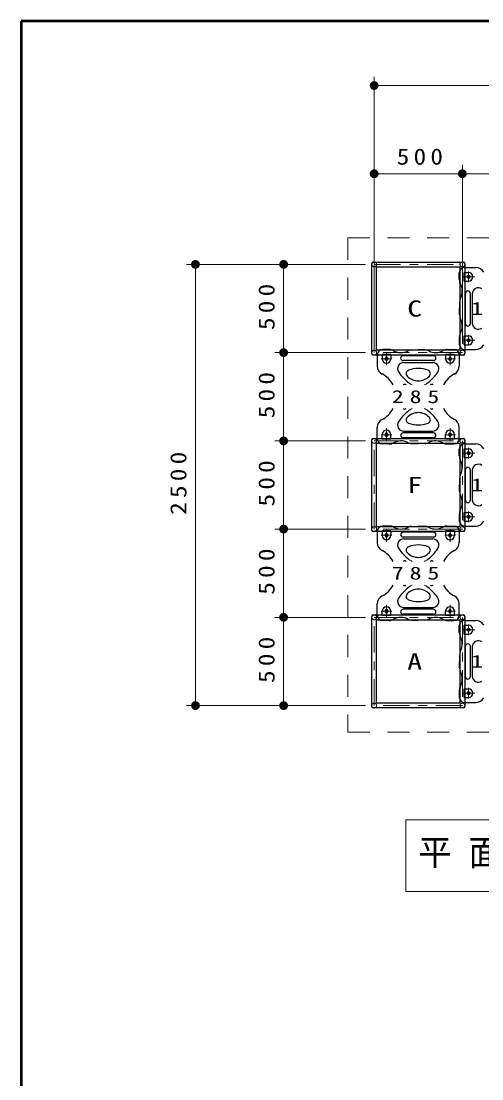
# Model space of a CAD drawing. Units: millimetres on the paper, scale 1:50. Extents: x -365 to 0, y 0 to 257.
# Drawn here: x -365 to -312.7, y 137.1 to 257 of the extents above; entities that cross this region are included whole.
import ezdxf
from ezdxf.enums import TextEntityAlignment as Align

# ---------------------------------------------------------------- set-up
doc = ezdxf.new("R2010")
doc.units = ezdxf.units.MM
doc.linetypes.add('USER1', pattern=[4.5, 2.5, -2])
doc.linetypes.add('USER2', pattern=[6, 3, -1, 1, -1])
doc.layers.add('LY_3', color=7, linetype='Continuous', lineweight=25)
doc.layers.add('LY_4', color=7, linetype='Continuous', lineweight=13)
doc.styles.add('ＭＳ ゴシック', font='')
doc.styles.get('ＭＳ ゴシック').set_extended_font_data('MS Gothic')

# ---------------------------------------------------------------- blocks, each defined once
blk = doc.blocks.new('filled_dot')
at = {"color": 0, "linetype": 'Continuous', "lineweight": -2, "const_width": 1.25}
blk.add_lwpolyline([(-0.625, 0, 1), (0.625, 0, 1)], format="xyb", close=True, dxfattribs=at)

msp = doc.modelspace()

# ---------------------------------------------------------------- linework, layer by layer
at = {"layer": 'LY_3', "lineweight": 13}
for p, q in [((-324.952, 230.432), (-324.952, 250.704)), ((-324.952, 249.704), (-274.952, 249.704)), ((-324.952, 220.432), (-324.952, 240.704)), ((-314.952, 220.432), (-314.952, 240.704)), ((-314.952, 220.432), (-314.952, 240.704)), ((-324.952, 239.704), (-314.952, 239.704)), ((-314.952, 239.704), (-304.952, 239.704)), ((-325.952, 229.432), (-346.224, 229.432)), ((-345.224, 179.432), (-345.224, 229.432)), ((-325.952, 229.432), (-336.224, 229.432)), ((-335.224, 219.432), (-335.224, 229.432)), ((-325.952, 219.432), (-336.224, 219.432)), ((-325.952, 219.432), (-336.224, 219.432)), ((-335.224, 209.432), (-335.224, 219.432)), ((-325.952, 209.432), (-336.224, 209.432)), ((-325.952, 209.432), (-336.224, 209.432)), ((-335.224, 199.432), (-335.224, 209.432)), ((-325.952, 199.432), (-336.224, 199.432)), ((-325.952, 199.432), (-336.224, 199.432)), ((-335.224, 189.432), (-335.224, 199.432)), ((-325.952, 189.432), (-336.224, 189.432)), ((-325.952, 189.432), (-336.224, 189.432)), ((-335.224, 179.432), (-335.224, 189.432)), ((-325.952, 179.432), (-346.224, 179.432)), ((-325.952, 179.432), (-336.224, 179.432)), ((-321.352, 166.499), (-321.352, 158.365)), ((-278.552, 166.499), (-321.352, 166.499)), ((-321.352, 158.365), (-278.552, 158.365))]:
    msp.add_line(p, q, dxfattribs=at)
at = {"layer": 'LY_3', "linetype": 'USER1', "lineweight": 13}
for p, q in [((-327.952, 232.432), (-271.952, 232.432)), ((-327.952, 232.432), (-327.952, 176.432)), ((-327.952, 176.432), (-271.952, 176.432))]:
    msp.add_line(p, q, dxfattribs=at)
at = {"layer": 'LY_3'}
for p, q in [((-325.224, 219.32), (-325.224, 229.544)), ((-325.064, 229.704), (-314.84, 229.704)), ((-324.68, 229.16), (-315.224, 229.16)), ((-324.68, 219.704), (-324.68, 229.16)), ((-315.224, 229.16), (-315.224, 219.704)), ((-314.702, 229.082), (-313.421, 229.082)), ((-314.68, 229.544), (-314.68, 219.32)), ((-315.302, 227.725), (-315.302, 228.482)), ((-314.75, 227.532), (-314.75, 228.532)), ((-314.75, 228.532), (-314.25, 228.532)), ((-314.352, 228.132), (-314.152, 228.132)), ((-314.352, 227.932), (-314.152, 227.932)), ((-314.75, 227.532), (-314.25, 227.532)), ((-314.602, 222.712), (-314.602, 226.152)), ((-314.042, 222.712), (-314.042, 226.152)), ((-313.839, 226.079), (-313.839, 222.785)), ((-315.258, 225.16), (-315.258, 224.432)), ((-315.258, 223.704), (-315.258, 224.432)), ((-315.302, 221.139), (-315.302, 220.382)), ((-314.75, 220.332), (-314.75, 221.332)), ((-314.75, 221.332), (-314.25, 221.332)), ((-314.352, 220.932), (-314.152, 220.932)), ((-314.352, 220.732), (-314.152, 220.732)), ((-315.224, 219.704), (-324.68, 219.704)), ((-323.245, 219.782), (-324.002, 219.782)), ((-320.681, 219.737), (-319.952, 219.737)), ((-319.224, 219.737), (-319.952, 219.737)), ((-316.66, 219.782), (-315.902, 219.782)), ((-314.75, 220.332), (-314.25, 220.332)), ((-314.702, 219.782), (-313.421, 219.782)), ((-314.84, 219.16), (-325.064, 219.16)), ((-324.602, 219.182), (-324.602, 217.9)), ((-323.052, 219.23), (-324.052, 219.23)), ((-324.052, 219.23), (-324.052, 218.73)), ((-323.652, 218.832), (-323.652, 218.632)), ((-323.452, 218.832), (-323.452, 218.632)), ((-323.052, 219.23), (-323.052, 218.73)), ((-318.232, 219.082), (-321.672, 219.082)), ((-318.232, 218.522), (-321.672, 218.522)), ((-321.599, 218.319), (-318.306, 218.319)), ((-315.852, 219.23), (-316.852, 219.23)), ((-316.852, 219.23), (-316.852, 218.73)), ((-316.452, 218.832), (-316.452, 218.632)), ((-316.252, 218.832), (-316.252, 218.632)), ((-315.852, 219.23), (-315.852, 218.73)), ((-315.302, 219.182), (-315.302, 217.9)), ((-324.602, 209.682), (-324.602, 210.964)), ((-324.052, 209.634), (-324.052, 210.134)), ((-323.652, 210.032), (-323.652, 210.232)), ((-323.452, 210.032), (-323.452, 210.232)), ((-323.052, 209.634), (-323.052, 210.134)), ((-318.232, 210.342), (-321.672, 210.342)), ((-318.232, 209.782), (-321.672, 209.782)), ((-321.599, 210.546), (-318.306, 210.546)), ((-316.852, 209.634), (-316.852, 210.134)), ((-316.452, 210.032), (-316.452, 210.232)), ((-316.252, 210.032), (-316.252, 210.232)), ((-315.852, 209.634), (-315.852, 210.134)), ((-315.302, 209.682), (-315.302, 210.964)), ((-325.224, 199.32), (-325.224, 209.544)), ((-325.064, 209.704), (-314.84, 209.704)), ((-324.68, 209.16), (-315.224, 209.16)), ((-324.68, 199.704), (-324.68, 209.16)), ((-323.052, 209.634), (-324.052, 209.634)), ((-323.245, 209.082), (-324.002, 209.082)), ((-320.681, 209.127), (-319.952, 209.127)), ((-319.224, 209.127), (-319.952, 209.127)), ((-315.852, 209.634), (-316.852, 209.634)), ((-316.66, 209.082), (-315.902, 209.082)), ((-315.224, 209.16), (-315.224, 199.704)), ((-314.702, 209.082), (-313.421, 209.082)), ((-314.68, 209.544), (-314.68, 199.32)), ((-315.302, 207.725), (-315.302, 208.482)), ((-314.75, 207.532), (-314.75, 208.532)), ((-314.75, 208.532), (-314.25, 208.532)), ((-314.75, 207.532), (-314.25, 207.532)), ((-314.352, 208.132), (-314.152, 208.132)), ((-314.352, 207.932), (-314.152, 207.932)), ((-315.258, 205.16), (-315.258, 204.432)), ((-314.602, 202.712), (-314.602, 206.152)), ((-314.042, 202.712), (-314.042, 206.152)), ((-313.839, 206.079), (-313.839, 202.785)), ((-315.258, 203.704), (-315.258, 204.432)), ((-315.302, 201.139), (-315.302, 200.382)), ((-314.75, 200.332), (-314.75, 201.332)), ((-314.75, 201.332), (-314.25, 201.332)), ((-314.75, 200.332), (-314.25, 200.332)), ((-314.352, 200.932), (-314.152, 200.932)), ((-314.352, 200.732), (-314.152, 200.732)), ((-314.84, 199.16), (-325.064, 199.16)), ((-315.224, 199.704), (-324.68, 199.704)), ((-324.602, 199.182), (-324.602, 197.9)), ((-323.052, 199.23), (-324.052, 199.23)), ((-324.052, 199.23), (-324.052, 198.73)), ((-323.245, 199.782), (-324.002, 199.782)), ((-323.052, 199.23), (-323.052, 198.73)), ((-318.232, 199.082), (-321.672, 199.082)), ((-320.681, 199.737), (-319.952, 199.737)), ((-319.224, 199.737), (-319.952, 199.737)), ((-315.852, 199.23), (-316.852, 199.23)), ((-316.852, 199.23), (-316.852, 198.73)), ((-316.66, 199.782), (-315.902, 199.782)), ((-315.852, 199.23), (-315.852, 198.73)), ((-315.302, 199.182), (-315.302, 197.9)), ((-314.702, 199.782), (-313.421, 199.782)), ((-323.652, 198.832), (-323.652, 198.632)), ((-323.452, 198.832), (-323.452, 198.632)), ((-318.232, 198.522), (-321.672, 198.522)), ((-321.599, 198.319), (-318.306, 198.319)), ((-316.452, 198.832), (-316.452, 198.632)), ((-316.252, 198.832), (-316.252, 198.632)), ((-324.602, 189.682), (-324.602, 190.964)), ((-315.302, 189.682), (-315.302, 190.964)), ((-325.224, 179.32), (-325.224, 189.544)), ((-325.064, 189.704), (-314.84, 189.704)), ((-324.052, 189.634), (-324.052, 190.134)), ((-323.052, 189.634), (-324.052, 189.634)), ((-323.652, 190.032), (-323.652, 190.232)), ((-323.452, 190.032), (-323.452, 190.232)), ((-323.052, 189.634), (-323.052, 190.134)), ((-318.232, 190.342), (-321.672, 190.342)), ((-318.232, 189.782), (-321.672, 189.782)), ((-321.599, 190.546), (-318.306, 190.546)), ((-316.852, 189.634), (-316.852, 190.134)), ((-315.852, 189.634), (-316.852, 189.634)), ((-316.452, 190.032), (-316.452, 190.232)), ((-316.252, 190.032), (-316.252, 190.232)), ((-315.852, 189.634), (-315.852, 190.134)), ((-314.68, 189.544), (-314.68, 179.32)), ((-324.68, 189.16), (-315.224, 189.16)), ((-324.68, 179.704), (-324.68, 189.16)), ((-323.245, 189.082), (-324.002, 189.082)), ((-320.681, 189.127), (-319.952, 189.127)), ((-319.224, 189.127), (-319.952, 189.127)), ((-316.66, 189.082), (-315.902, 189.082)), ((-315.302, 187.725), (-315.302, 188.482)), ((-315.224, 189.16), (-315.224, 179.704)), ((-314.75, 187.532), (-314.75, 188.532)), ((-314.75, 188.532), (-314.25, 188.532)), ((-314.702, 189.082), (-313.421, 189.082)), ((-314.75, 187.532), (-314.25, 187.532)), ((-314.352, 188.132), (-314.152, 188.132)), ((-314.352, 187.932), (-314.152, 187.932)), ((-314.602, 182.712), (-314.602, 186.152)), ((-314.042, 182.712), (-314.042, 186.152)), ((-313.839, 186.079), (-313.839, 182.785)), ((-315.258, 185.16), (-315.258, 184.432)), ((-315.258, 183.704), (-315.258, 184.432)), ((-315.302, 181.139), (-315.302, 180.382)), ((-314.75, 180.332), (-314.75, 181.332)), ((-314.75, 181.332), (-314.25, 181.332)), ((-314.75, 180.332), (-314.25, 180.332)), ((-314.352, 180.932), (-314.152, 180.932)), ((-314.352, 180.732), (-314.152, 180.732)), ((-314.84, 179.16), (-325.064, 179.16)), ((-315.224, 179.704), (-324.68, 179.704)), ((-314.702, 179.782), (-313.421, 179.782))]:
    msp.add_line(p, q, dxfattribs=at)
at = {"layer": 'LY_3', "linetype": 'USER2', "lineweight": 13}
for p, q in [((-324.952, 219.432), (-324.952, 229.432)), ((-324.952, 229.432), (-314.952, 229.432)), ((-314.952, 229.432), (-314.952, 219.432)), ((-314.952, 228.032), (-313.519, 228.032)), ((-314.252, 227.426), (-314.252, 228.638)), ((-314.952, 220.832), (-313.519, 220.832)), ((-314.252, 220.226), (-314.252, 221.438)), ((-314.952, 219.432), (-324.952, 219.432)), ((-323.552, 219.432), (-323.552, 217.999)), ((-316.352, 219.432), (-316.352, 217.999)), ((-322.947, 218.732), (-324.158, 218.732)), ((-315.747, 218.732), (-316.958, 218.732)), ((-322.947, 210.132), (-324.158, 210.132)), ((-323.552, 209.432), (-323.552, 210.865)), ((-315.747, 210.132), (-316.958, 210.132)), ((-316.352, 209.432), (-316.352, 210.865)), ((-324.952, 199.432), (-324.952, 209.432)), ((-324.952, 209.432), (-314.952, 209.432)), ((-314.952, 209.432), (-314.952, 199.432)), ((-314.252, 207.426), (-314.252, 208.638)), ((-314.952, 208.032), (-313.519, 208.032)), ((-314.252, 200.226), (-314.252, 201.438)), ((-314.952, 200.832), (-313.519, 200.832)), ((-314.952, 199.432), (-324.952, 199.432)), ((-323.552, 199.432), (-323.552, 197.999)), ((-316.352, 199.432), (-316.352, 197.999)), ((-322.947, 198.732), (-324.158, 198.732)), ((-315.747, 198.732), (-316.958, 198.732)), ((-323.552, 189.432), (-323.552, 190.865)), ((-316.352, 189.432), (-316.352, 190.865)), ((-324.952, 179.432), (-324.952, 189.432)), ((-324.952, 189.432), (-314.952, 189.432)), ((-322.947, 190.132), (-324.158, 190.132)), ((-315.747, 190.132), (-316.958, 190.132)), ((-314.952, 189.432), (-314.952, 179.432)), ((-314.252, 187.426), (-314.252, 188.638)), ((-314.952, 188.032), (-313.519, 188.032)), ((-314.252, 180.226), (-314.252, 181.438)), ((-314.952, 180.832), (-313.519, 180.832)), ((-314.952, 179.432), (-324.952, 179.432))]:
    msp.add_line(p, q, dxfattribs=at)
at = {"layer": 'LY_3'}
for points in [[(-321.312, 215.772), (-321.369, 215.805), (-321.427, 215.825), (-321.486, 215.832), (-321.545, 215.825), (-321.603, 215.805), (-321.66, 215.772)], [(-318.245, 215.772), (-318.302, 215.805), (-318.361, 215.825), (-318.419, 215.832), (-318.478, 215.825), (-318.536, 215.805), (-318.593, 215.772)], [(-321.66, 213.092), (-321.574, 213.047), (-321.486, 213.032), (-321.398, 213.047), (-321.312, 213.092)], [(-318.593, 213.092), (-318.507, 213.047), (-318.419, 213.032), (-318.331, 213.047), (-318.245, 213.092)], [(-321.312, 195.772), (-321.369, 195.805), (-321.427, 195.825), (-321.486, 195.832), (-321.545, 195.825), (-321.603, 195.805), (-321.66, 195.772)], [(-318.245, 195.772), (-318.302, 195.805), (-318.361, 195.825), (-318.419, 195.832), (-318.478, 195.825), (-318.536, 195.805), (-318.593, 195.772)], [(-321.66, 193.092), (-321.574, 193.047), (-321.486, 193.032), (-321.398, 193.047), (-321.312, 193.092)], [(-318.593, 193.092), (-318.507, 193.047), (-318.419, 193.032), (-318.331, 193.047), (-318.245, 193.092)]]:
    msp.add_lwpolyline(points, dxfattribs=at)
at = {"layer": 'LY_3', "linetype": 'USER1', "lineweight": 13}
for centre in [(-324.952, 229.432), (-314.952, 229.432), (-324.952, 219.432), (-314.952, 219.432), (-324.952, 209.432), (-314.952, 209.432), (-324.952, 199.432), (-314.952, 199.432), (-324.952, 189.432), (-314.952, 189.432), (-324.952, 179.432), (-314.952, 179.432)]:
    msp.add_circle(centre, 0.272, dxfattribs=at)
at = {"layer": 'LY_3', "lineweight": 13}
for centre, radius in [((-314.252, 228.032), 0.18), ((-314.252, 228.032), 0.1), ((-314.252, 220.832), 0.18), ((-314.252, 220.832), 0.1), ((-323.552, 218.732), 0.18), ((-323.552, 218.732), 0.1), ((-316.352, 218.732), 0.18), ((-316.352, 218.732), 0.1), ((-323.552, 210.132), 0.18), ((-323.552, 210.132), 0.1), ((-316.352, 210.132), 0.18), ((-316.352, 210.132), 0.1), ((-314.252, 208.032), 0.18), ((-314.252, 208.032), 0.1), ((-314.252, 200.832), 0.18), ((-314.252, 200.832), 0.1), ((-323.552, 198.732), 0.18), ((-323.552, 198.732), 0.1), ((-316.352, 198.732), 0.18), ((-316.352, 198.732), 0.1), ((-323.552, 190.132), 0.18), ((-323.552, 190.132), 0.1), ((-316.352, 190.132), 0.18), ((-316.352, 190.132), 0.1), ((-314.252, 188.032), 0.18), ((-314.252, 188.032), 0.1), ((-314.252, 180.832), 0.18), ((-314.252, 180.832), 0.1)]:
    msp.add_circle(centre, radius, dxfattribs=at)
at = {"layer": 'LY_3'}
for centre, radius, start, end in [((-325.064, 229.544), 0.16, 90, 180), ((-314.702, 228.482), 0.6, 90, 180), ((-314.84, 229.544), 0.16, 0, 90), ((-313.421, 228.082), 1, 27.21172, 90), ((-314.352, 228.032), 0.1, 90, 270), ((-314.25, 228.032), 0.5, 270, 90), ((-314.152, 228.032), 0.1, 270, 90), ((-314.302, 227.725), 1, 180, 209.1962), ((-316.672, 226.401), 1.714, 332.80714, 29.1962), ((-313.139, 226.079), 0.7, 55.1553, 180), ((-314.258, 225.16), 1, 152.80714, 180), ((-314.322, 226.152), 0.28, 0, 180), ((-314.258, 223.704), 1, 180, 207.19286), ((-316.672, 222.463), 1.714, 330.8038, 27.19286), ((-314.322, 222.712), 0.28, 180, 0), ((-313.139, 222.785), 0.7, 180, 304.8447), ((-314.302, 221.139), 1, 150.8038, 180), ((-314.352, 220.832), 0.1, 90, 270), ((-314.25, 220.832), 0.5, 270, 90), ((-314.152, 220.832), 0.1, 270, 90), ((-324.002, 219.182), 0.6, 90, 180), ((-323.245, 218.782), 1, 60.8038, 90), ((-321.921, 221.151), 1.714, 240.8038, 297.19286), ((-320.681, 218.737), 1, 90, 117.19285), ((-319.224, 218.737), 1, 62.80714, 90), ((-317.984, 221.151), 1.714, 242.80714, 299.1962), ((-316.66, 218.782), 1, 90, 119.1962), ((-315.902, 219.182), 0.6, 0, 90), ((-314.702, 220.382), 0.6, 180, 270), ((-313.421, 220.782), 1, 270, 332.78828), ((-325.064, 219.32), 0.16, 180, 270), ((-323.552, 218.73), 0.5, 180, 0), ((-323.552, 218.832), 0.1, 0, 180), ((-323.552, 218.632), 0.1, 180, 0), ((-321.599, 217.619), 0.7, 90, 214.8447), ((-321.672, 218.802), 0.28, 90, 270), ((-318.306, 217.619), 0.7, 325.1553, 90), ((-318.232, 218.802), 0.28, 270, 90), ((-316.352, 218.73), 0.5, 180, 0), ((-316.352, 218.832), 0.1, 0, 180), ((-316.352, 218.632), 0.1, 180, 0), ((-314.84, 219.32), 0.16, 270, 0), ((-323.602, 217.9), 1, 180, 242.78828), ((-325.386, 214.432), 2.9, 27.52069, 62.78828), ((-317.578, 220.418), 5.6, 214.8447, 232.16544), ((-320.925, 217.056), 0.4, 110.52947, 222.91824), ((-319.952, 214.458), 3.174, 69.47053, 110.52947), ((-322.327, 220.418), 5.6, 307.83456, 325.1553), ((-318.98, 217.056), 0.4, 317.08177, 69.47053), ((-314.519, 214.432), 2.9, 117.21172, 152.47931), ((-316.302, 217.9), 1, 297.21172, 0), ((-319.952, 217.96), 1.728, 222.91824, 317.08177), ((-325.386, 214.432), 2.9, 297.21172, 332.47931), ((-317.578, 208.446), 5.6, 127.83456, 145.1553), ((-319.952, 210.904), 1.728, 42.91824, 137.08176), ((-322.327, 208.446), 5.6, 34.8447, 52.16544), ((-314.519, 214.432), 2.9, 207.52069, 242.78828), ((-323.602, 210.964), 1, 117.21172, 180), ((-321.599, 211.246), 0.7, 145.1553, 270), ((-320.925, 211.808), 0.4, 137.08176, 249.47053), ((-319.952, 214.406), 3.174, 249.47053, 290.52947), ((-318.98, 211.808), 0.4, 290.52947, 42.91823), ((-318.306, 211.246), 0.7, 270, 34.84469), ((-316.302, 210.964), 1, 0, 62.78828), ((-323.552, 210.134), 0.5, 0, 180), ((-323.552, 210.232), 0.1, 0, 180), ((-323.552, 210.032), 0.1, 180, 0), ((-321.672, 210.062), 0.28, 90, 270), ((-318.232, 210.062), 0.28, 270, 90), ((-316.352, 210.134), 0.5, 0, 180), ((-316.352, 210.232), 0.1, 0, 180), ((-316.352, 210.032), 0.1, 180, 0), ((-325.064, 209.544), 0.16, 90, 180), ((-324.002, 209.682), 0.6, 180, 270), ((-323.245, 210.082), 1, 270, 299.1962), ((-321.921, 207.713), 1.714, 62.80714, 119.1962), ((-320.681, 210.127), 1, 242.80714, 270), ((-319.224, 210.127), 1, 270, 297.19286), ((-317.984, 207.713), 1.714, 60.8038, 117.19285), ((-316.66, 210.082), 1, 240.8038, 270), ((-315.902, 209.682), 0.6, 270, 0), ((-314.702, 208.482), 0.6, 90, 180), ((-314.84, 209.544), 0.16, 0, 90), ((-313.421, 208.082), 1, 27.21172, 90), ((-314.302, 207.725), 1, 180, 209.1962), ((-314.352, 208.032), 0.1, 90, 270), ((-314.25, 208.032), 0.5, 270, 90), ((-314.152, 208.032), 0.1, 270, 90), ((-316.672, 206.401), 1.714, 332.80714, 29.1962), ((-314.322, 206.152), 0.28, 0, 180), ((-313.139, 206.079), 0.7, 55.1553, 180), ((-314.258, 205.16), 1, 152.80714, 180), ((-314.258, 203.704), 1, 180, 207.19286), ((-316.672, 202.463), 1.714, 330.8038, 27.19286), ((-314.322, 202.712), 0.28, 180, 0), ((-313.139, 202.785), 0.7, 180, 304.8447), ((-314.302, 201.139), 1, 150.8038, 180), ((-314.702, 200.382), 0.6, 180, 270), ((-314.352, 200.832), 0.1, 90, 270), ((-314.25, 200.832), 0.5, 270, 90), ((-314.152, 200.832), 0.1, 270, 90), ((-313.421, 200.782), 1, 270, 332.78828), ((-325.064, 199.32), 0.16, 180, 270), ((-324.002, 199.182), 0.6, 90, 180), ((-323.245, 198.782), 1, 60.8038, 90), ((-321.921, 201.151), 1.714, 240.8038, 297.19286), ((-321.672, 198.802), 0.28, 90, 270), ((-320.681, 198.737), 1, 90, 117.19285), ((-319.224, 198.737), 1, 62.80714, 90), ((-317.984, 201.151), 1.714, 242.80714, 299.1962), ((-318.232, 198.802), 0.28, 270, 90), ((-316.66, 198.782), 1, 90, 119.1962), ((-315.902, 199.182), 0.6, 0, 90), ((-314.84, 199.32), 0.16, 270, 0), ((-323.602, 197.9), 1, 180, 242.78828), ((-323.552, 198.73), 0.5, 180, 0), ((-323.552, 198.832), 0.1, 0, 180), ((-323.552, 198.632), 0.1, 180, 0), ((-321.599, 197.619), 0.7, 90, 214.8447), ((-318.306, 197.619), 0.7, 325.1553, 90), ((-316.352, 198.73), 0.5, 180, 0), ((-316.352, 198.832), 0.1, 0, 180), ((-316.352, 198.632), 0.1, 180, 0), ((-316.302, 197.9), 1, 297.21172, 0), ((-325.386, 194.432), 2.9, 27.52069, 62.78828), ((-317.578, 200.418), 5.6, 214.8447, 232.16544), ((-320.925, 197.056), 0.4, 110.52947, 222.91824), ((-319.952, 197.96), 1.728, 222.91824, 317.08177), ((-319.952, 194.458), 3.174, 69.47053, 110.52947), ((-322.327, 200.418), 5.6, 307.83456, 325.1553), ((-318.98, 197.056), 0.4, 317.08177, 69.47053), ((-314.519, 194.432), 2.9, 117.21172, 152.47931), ((-325.386, 194.432), 2.9, 297.21172, 332.47931), ((-314.519, 194.432), 2.9, 207.52069, 242.78828), ((-323.602, 190.964), 1, 117.21172, 180), ((-317.578, 188.446), 5.6, 127.83456, 145.1553), ((-320.925, 191.808), 0.4, 137.08176, 249.47053), ((-319.952, 190.904), 1.728, 42.91824, 137.08176), ((-322.327, 188.446), 5.6, 34.8447, 52.16544), ((-318.98, 191.808), 0.4, 290.52947, 42.91823), ((-316.302, 190.964), 1, 0, 62.78828), ((-323.552, 190.134), 0.5, 0, 180), ((-321.599, 191.246), 0.7, 145.1553, 270), ((-319.952, 194.406), 3.174, 249.47053, 290.52947), ((-318.306, 191.246), 0.7, 270, 34.84469), ((-316.352, 190.134), 0.5, 0, 180), ((-325.064, 189.544), 0.16, 90, 180), ((-324.002, 189.682), 0.6, 180, 270), ((-323.552, 190.232), 0.1, 0, 180), ((-323.552, 190.032), 0.1, 180, 0), ((-321.921, 187.713), 1.714, 62.80714, 119.1962), ((-321.672, 190.062), 0.28, 90, 270), ((-317.984, 187.713), 1.714, 60.8038, 117.19285), ((-318.232, 190.062), 0.28, 270, 90), ((-316.352, 190.232), 0.1, 0, 180), ((-316.352, 190.032), 0.1, 180, 0), ((-315.902, 189.682), 0.6, 270, 0), ((-314.84, 189.544), 0.16, 0, 90), ((-323.245, 190.082), 1, 270, 299.1962), ((-320.681, 190.127), 1, 242.80714, 270), ((-319.224, 190.127), 1, 270, 297.19286), ((-316.66, 190.082), 1, 240.8038, 270), ((-314.702, 188.482), 0.6, 90, 180), ((-314.25, 188.032), 0.5, 270, 90), ((-313.421, 188.082), 1, 27.21172, 90), ((-314.302, 187.725), 1, 180, 209.1962), ((-316.672, 186.401), 1.714, 332.80714, 29.1962), ((-314.352, 188.032), 0.1, 90, 270), ((-314.152, 188.032), 0.1, 270, 90), ((-314.322, 186.152), 0.28, 0, 180), ((-313.139, 186.079), 0.7, 55.1553, 180), ((-314.258, 185.16), 1, 152.80714, 180), ((-314.258, 183.704), 1, 180, 207.19286), ((-316.672, 182.463), 1.714, 330.8038, 27.19286), ((-314.322, 182.712), 0.28, 180, 0), ((-313.139, 182.785), 0.7, 180, 304.8447), ((-314.302, 181.139), 1, 150.8038, 180), ((-314.25, 180.832), 0.5, 270, 90), ((-314.702, 180.382), 0.6, 180, 270), ((-314.352, 180.832), 0.1, 90, 270), ((-314.152, 180.832), 0.1, 270, 90), ((-313.421, 180.782), 1, 270, 332.78828), ((-325.064, 179.32), 0.16, 180, 270), ((-314.84, 179.32), 0.16, 270, 0)]:
    msp.add_arc(centre, radius, start, end, dxfattribs=at)
at = {"layer": 'LY_3', "lineweight": 13}
for centre, start, end in [((-319.952, 217.36), 232.16544, 246.78045), ((-319.952, 217.36), 293.21955, 307.83456), ((-319.952, 211.504), 113.21955, 127.83456), ((-319.952, 211.504), 52.16544, 66.78045), ((-319.952, 197.36), 232.16544, 246.78045), ((-319.952, 197.36), 293.21955, 307.83456), ((-319.952, 191.504), 113.21955, 127.83456), ((-319.952, 191.504), 52.16544, 66.78045)]:
    msp.add_arc(centre, 1.728, start, end, dxfattribs=at)
at = {"layer": 'LY_4', "lineweight": 50}
for p, q in [((0, 257), (-365, 257)), ((-365, 257), (-365, 0))]:
    msp.add_line(p, q, dxfattribs=at)

# ---------------------------------------------------------------- block references
at = {"layer": 'LY_3', "lineweight": 13, "xscale": 0.4, "yscale": 0.4}
for p in [(-324.952, 249.704), (-324.952, 239.704), (-314.952, 239.704)]:
    msp.add_blockref('filled_dot', p, dxfattribs=at)
for p, rotation in [((-314.952, 239.704), 180), ((-345.224, 229.432), 270), ((-335.224, 229.432), 270), ((-335.224, 219.432), 90), ((-335.224, 219.432), 270), ((-335.224, 209.432), 270), ((-335.224, 209.432), 90), ((-335.224, 199.432), 270), ((-335.224, 199.432), 90), ((-335.224, 189.432), 270), ((-335.224, 189.432), 90), ((-345.224, 179.432), 90), ((-335.224, 179.432), 90)]:
    msp.add_blockref('filled_dot', p, dxfattribs=dict(at, rotation=rotation))

# ---------------------------------------------------------------- texts
at = {"layer": 'LY_3', "style": 'ＭＳ ゴシック', "width": 1.35}
for s, p in [('C', (-321.202, 224.432)), ('F', (-321.202, 204.432)), ('A', (-321.202, 184.432))]:
    msp.add_text(s, height=1.833, dxfattribs=at).set_placement(p, align=Align.MIDDLE_LEFT)
at = {"layer": 'LY_3', "style": 'ＭＳ ゴシック'}
for s, insert, char_height, attachment_point in [('\\T1.33;\\W1.15;500', (-319.536, 240.704), 1.833, 8), ('\\T1.5;\\W1.35;1535', (-313.952, 224.432), 1.466, 4), ('\\T1.5;\\W1.35;285', (-322.952, 214.432), 1.466, 4), ('\\T1.5;\\W1.35;1535', (-313.952, 204.432), 1.466, 4), ('\\T1.5;\\W1.35;785', (-322.952, 194.432), 1.466, 4), ('\\T1.5;\\W1.35;1035', (-313.952, 184.432), 1.466, 4), ('\\T1.5;\\W0.95;平面図\u3000S=1/50', (-319.952, 162.432), 2.933, 4)]:
    msp.add_mtext(s, dxfattribs=dict(at, insert=insert, char_height=char_height, attachment_point=attachment_point))
at = {"layer": 'LY_3', "char_height": 1.833, "attachment_point": 8, "rotation": 90, "style": 'ＭＳ ゴシック'}
for s, insert in [('\\T1.33;\\W1.15;500', (-336.224, 224.849)), ('\\T1.33;\\W1.15;500', (-336.224, 214.849)), ('\\T1.33;\\W1.15;2500', (-346.224, 204.86)), ('\\T1.33;\\W1.15;500', (-336.224, 204.849)), ('\\T1.33;\\W1.15;500', (-336.224, 194.849)), ('\\T1.33;\\W1.15;500', (-336.224, 184.849))]:
    msp.add_mtext(s, dxfattribs=dict(at, insert=insert))

doc.saveas('drawing.dxf')
